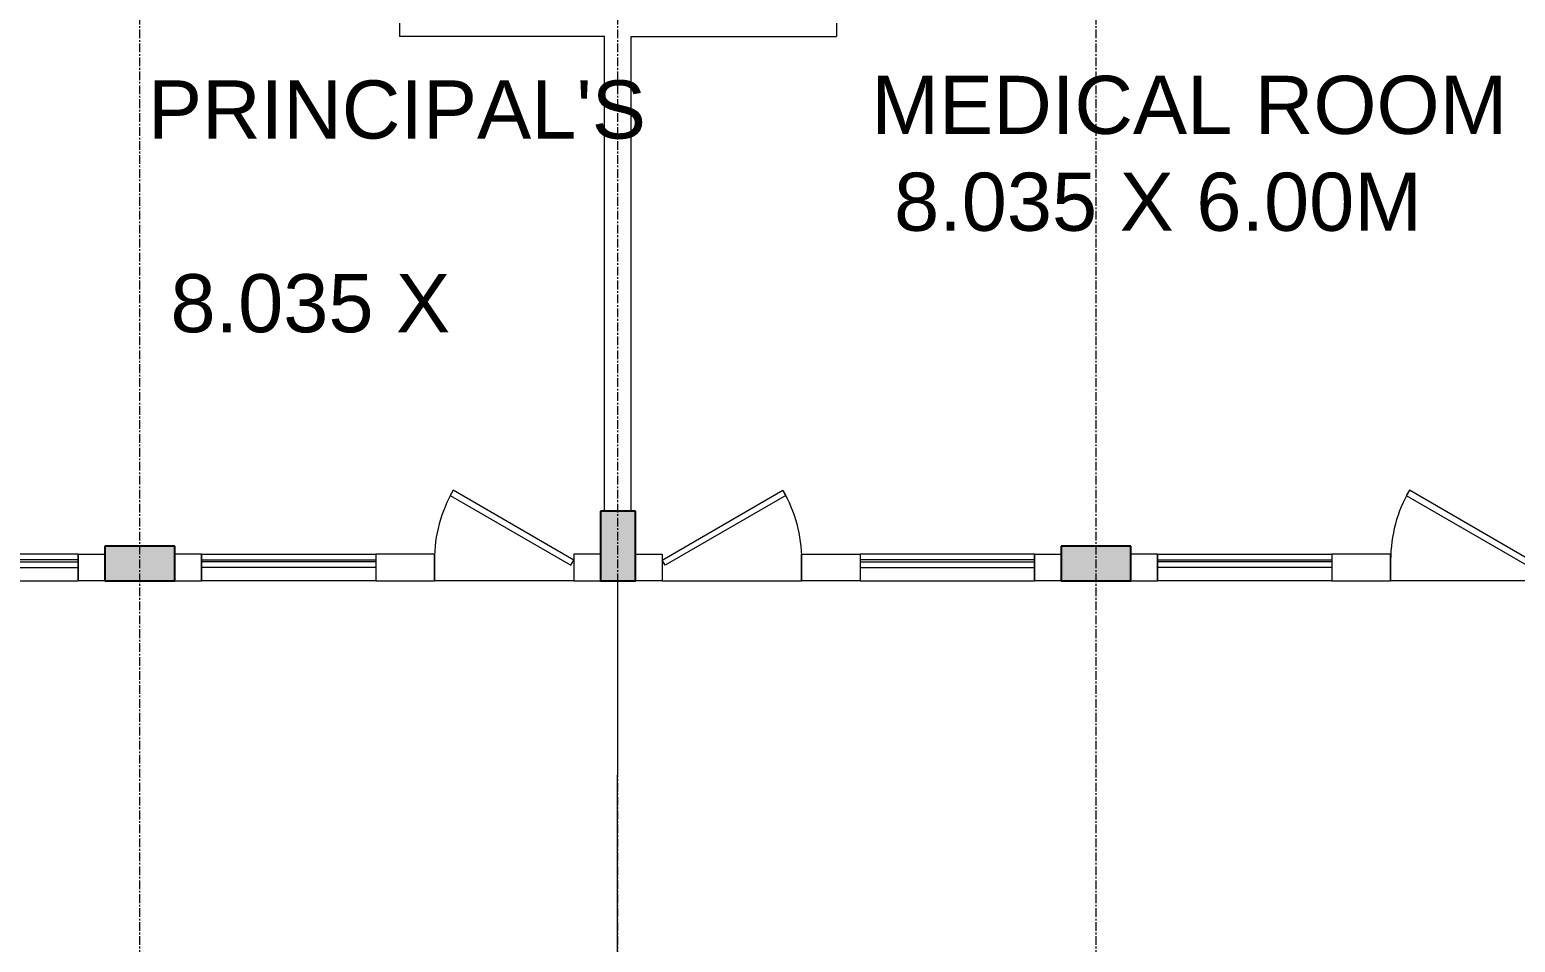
# Model space of a CAD drawing. Header units: inches. Extents: x 719368 to 6315912, y -2624014 to 446967.
# Drawn here: x 6163435 to 6176221, y -2394735 to -2386883 of the extents above; entities that cross this region are included whole.
import ezdxf
from ezdxf.lldxf.tags import DXFTag

# ---------------------------------------------------------------- set-up
doc = ezdxf.new("R2010")
doc.units = ezdxf.units.IN
doc.header["$LTSCALE"] = 20
doc.header["$MEASUREMENT"] = 0
doc.header["$PDMODE"] = 3
doc.linetypes.add('CENTER', pattern=[2, 1.25, -0.25, 0.25, -0.25])
doc.layers.get('0').update_dxf_attribs({"color": 51, "lineweight": 30})
doc.layers.get('Defpoints').update_dxf_attribs({"lineweight": 25})
for name, color, linetype, lineweight in [('COLUMN', 2, 'Continuous', 25), ('DIM', 7, 'Continuous', 13), ('DOOR', 43, 'Continuous', 13), ('GRID', 202, 'CENTER', 5), ('Text', 7, 'Continuous', 15), ('Ventilator', 6, 'DASHED', 20), ('WALL', 1, 'Continuous', 18), ('Window-Wall', 7, 'Continuous', 20)]:
    doc.layers.add(name, color=color, linetype=linetype, lineweight=lineweight)
doc.styles.add('L120', font='simplex.shx', dxfattribs={"height": 1})
doc.styles.add('Tabrej', font='romans.shx')
tags = doc.linetypes.add('DASHED', pattern=[0.75, 0.5, -0.25]).pattern_tags.tags
tags[6:7] = [DXFTag(74, 4), DXFTag(75, 0), DXFTag(340, '0'), DXFTag(46, 1.0), DXFTag(50, 0.0), DXFTag(44, 0.0), DXFTag(45, 0.0)]
tags[4:5] = [DXFTag(74, 4), DXFTag(75, 0), DXFTag(340, '0'), DXFTag(46, 1.0), DXFTag(50, 0.0), DXFTag(44, 0.0), DXFTag(45, 0.0)]
doc.dimstyles.new('DIM', dxfattribs={"dimtxt": 0.8, "dimasz": 0.4, "dimexe": 0.18, "dimexo": 0.0625, "dimgap": 0.1, "dimtad": 0, "dimdec": 3, "dimzin": 0, "dimdsep": 46, "dimtxsty": 'Tabrej', "dimcen": 0, "dimclrd": 251, "dimclre": 256, "dimclrt": 7, "dimadec": 0, "dimazin": 0, "dimtfac": 1, "dimtdec": 3, "dimtofl": 0, "dimtmove": 0, "dimatfit": 3, "dimfxl": 1, "dimtolj": 1, "dimtzin": 0, "dimlwd": -1, "dimlwe": -1, "dimarcsym": 0})

# ---------------------------------------------------------------- blocks, each defined once
blk = doc.blocks.new('VENTILATOR')
at = {"layer": 'Ventilator', "ltscale": 0.02}
for p, q in [((-0.18, -1.5), (-0.18, 0)), ((-0.165, 0), (-0.165, -1.5))]:
    blk.add_line(p, q, dxfattribs=at)
at = {"layer": 'Window-Wall'}
for p, q in [((-0.23, 0), (0, 0)), ((-0.23, -1.5), (-0.23, 0)), ((-0.115, 0), (-0.115, -1.5)), ((0, 0), (0, -1.5)), ((-0.23, -1.5), (0, -1.5))]:
    blk.add_line(p, q, dxfattribs=at)
blk = doc.blocks.new('*U81')
for p, q in [((0, 0), (0, 6)), ((40, 0), (40, 6))]:
    blk.add_line(p, q)
blk.add_lwpolyline([(0, 0), (34.64, -20), (35.52, -18.48), (0.88, 1.52)], close=True)
blk.add_arc((0, 0), 40, 330, 360)
blk = doc.blocks.new('New Doors')
at = {"layer": 'DOOR'}
blk.add_line((0, 0.18), (1.199, 0.18), dxfattribs=at)
at = {"layer": 'DOOR', "xscale": 0.0299845412869386, "yscale": 0.0299845412869386, "zscale": 0.0299845412869386}
blk.add_blockref('*U81', (0, 0), dxfattribs=at)
blk = doc.blocks.new('*D730')
at = {"layer": 'Defpoints', "color": 0, "transparency": 16777216}
for p in [(6168493, -2391626), (6168498, -2391626), (6168498, -2394976)]:
    blk.add_point(p, dxfattribs=at)
at = {"layer": 'DIM', "transparency": 16777216}
for p, q in [((6168498, -2391626), (6168493, -2391626)), ((6168498, -2394976), (6168493, -2394976))]:
    blk.add_line(p, q, dxfattribs=at)
at = {"layer": 'DIM', "color": 251, "transparency": 16777216}
for p, q in [((6168493, -2391626), (6168493, -2393298)), ((6168493, -2394976), (6168493, -2393303))]:
    blk.add_line(p, q, dxfattribs=at)
for points in [[(6168493, -2391626), (6168493, -2391626), (6168493, -2391626)], [(6168493, -2394976), (6168493, -2394976), (6168493, -2394976)]]:
    blk.add_solid(points, dxfattribs=at)
at = {"layer": 'DIM', "color": 7, "transparency": 16777216, "insert": (6168493, -2393301), "char_height": 0.5, "attachment_point": 5, "rotation": 90, "style": 'Tabrej'}
blk.add_mtext('\\A1;3350.194\\P [10991\'-5"]', dxfattribs=at)
blk = doc.blocks.new('C2')
at = {"layer": 'COLUMN'}
h = blk.add_hatch(color=7, dxfattribs=at)
h.dxf.hatch_style = 1
h.paths.add_polyline_path([(0.3, 0), (0, 0), (0, -0.6), (0.3, -0.6)])
for p, q in [((0, 0), (0, -0.6)), ((0.3, 0), (0, 0)), ((0.3, -0.6), (0.3, 0)), ((0, -0.6), (0.3, -0.6))]:
    blk.add_line(p, q, dxfattribs=at)

msp = doc.modelspace()

# ---------------------------------------------------------------- linework, layer by layer
at = {"layer": 'GRID', "color": 190, "ltscale": 3}
for p, q in [((6164382.7344, -2425117.1627), (6164382.7344, -2375983.4931)), ((6168497.7345, -2425117.1627), (6168497.7345, -2375983.4931)), ((6172612.7344, -2425117.1627), (6172612.7344, -2375983.4931))]:
    msp.add_line(p, q, dxfattribs=at)
at = {"layer": 'WALL'}
for p, q in [((6166617.7345, -2386825.7585), (6166617.7345, -2386940.7585)), ((6170377.7345, -2386825.7585), (6170377.7345, -2386940.7585)), ((6168382.7345, -2386940.7585), (6166617.7345, -2386940.7585)), ((6168382.7345, -2391025.8039), (6168382.7345, -2386940.7585)), ((6168382.7345, -2391025.8039), (6168382.7345, -2386940.7585)), ((6168612.7345, -2391025.8039), (6168612.7345, -2386940.7585)), ((6168612.7345, -2391025.8039), (6168612.7345, -2386940.7585)), ((6168612.7345, -2386940.7585), (6170377.7345, -2386940.7585))]:
    msp.add_line(p, q, dxfattribs=at)
for points in [[(6163852.7345, -2391625.7585), (6163852.7345, -2391395.7585), (6164082.7345, -2391395.7585), (6164082.7345, -2391625.7585), (6163852.7345, -2391625.7585)], [(6164912.7345, -2391625.7585), (6164912.7345, -2391395.7585), (6164682.7345, -2391395.7585), (6164682.7345, -2391625.7585), (6164912.7345, -2391625.7585)], [(6168347.7345, -2391625.7585), (6168347.7345, -2391395.7585), (6168117.7345, -2391395.7585), (6168117.7345, -2391625.7585), (6168347.7345, -2391625.7585)], [(6168647.7345, -2391625.7585), (6168647.7345, -2391395.7585), (6168877.7345, -2391395.7585), (6168877.7345, -2391625.7585), (6168647.7345, -2391625.7585)], [(6172082.7345, -2391625.7585), (6172082.7345, -2391395.7585), (6172312.7345, -2391395.7585), (6172312.7345, -2391625.7585), (6172082.7345, -2391625.7585)], [(6173142.7345, -2391625.7585), (6173142.7345, -2391395.7585), (6172912.7345, -2391395.7585), (6172912.7345, -2391625.7585), (6173142.7345, -2391625.7585)]]:
    msp.add_lwpolyline(points, dxfattribs=at)
for points in [[(6166918.3528, -2391625.9529), (6166918.3528, -2391395.7585), (6166412.7345, -2391395.7585), (6166412.7345, -2391625.9529)], [(6170077.1161, -2391625.9529), (6170077.1161, -2391395.7585), (6170582.7345, -2391395.7585), (6170582.7345, -2391625.9529)], [(6175148.3528, -2391625.9529), (6175148.3528, -2391395.7585), (6174642.7345, -2391395.7585), (6174642.7345, -2391625.9529)]]:
    msp.add_lwpolyline(points, close=True, dxfattribs=at)

# ---------------------------------------------------------------- block references
at = {"layer": 'COLUMN', "color": 5, "xscale": 1000, "yscale": 1000, "zscale": 1000}
msp.add_blockref('C2', (6168347.7345, -2391025.7585), dxfattribs=at)
at = {"layer": 'COLUMN', "color": 5, "xscale": 1000, "yscale": 1000, "zscale": 1000, "rotation": 270}
for p in [(6164682.7345, -2391325.7585), (6172912.7345, -2391325.7585)]:
    msp.add_blockref('C2', p, dxfattribs=at)
at = {"layer": 'WALL', "yscale": 1000, "zscale": 1000}
for name, p, xscale, rotation in [('New Doors', (6168117.7345, -2391446.0457), 1000, 180), ('New Doors', (6168877.7345, -2391446.0457), -1000, 180), ('New Doors', (6176347.7345, -2391446.0457), 1000, 180), ('VENTILATOR', (6162352.7345, -2391625.7585), -1000, 90), ('VENTILATOR', (6166412.7345, -2391625.7585), 1000, 270), ('VENTILATOR', (6170582.7345, -2391625.7585), -1000, 90), ('VENTILATOR', (6174642.7345, -2391625.7585), 1000, 270)]:
    msp.add_blockref(name, p, dxfattribs=dict(at, xscale=xscale, rotation=rotation))

# ---------------------------------------------------------------- texts
at = {"layer": 'Text', "lineweight": 30, "char_height": 500, "attachment_point": 1, "style": 'L120'}
for s, insert, width in [("\\pi3330.6;{\\fArial|b0|i0|c0|p34;PRINCIPAL'S ROOM\\P 8.035 X 6.00M}", (6161121.754, -2387319.4793), 6661.152317), ('{\\fArial|b0|i0|c0|p34;MEDICAL ROOM\\P 8.035 X 6.00M}', (6170680.0697, -2387279.8222), 5381.015998)]:
    msp.add_mtext(s, dxfattribs=dict(at, insert=insert, width=width))

# ---------------------------------------------------------------- dimensions: what is measured, and where the dimension line sits
at = {"layer": 'DIM'}
dim = msp.add_linear_dim(base=(6168492.9584, -2391625.7585), p1=(6168497.7345, -2394975.9529), p2=(6168497.7345, -2391625.7585), angle=90, text='<>\\P[]', dimstyle='DIM', override={"dimtxt": 0.5, "dimarcsym": 1}, dxfattribs=at)
dim.commit()
dim.dimension.update_dxf_attribs({"geometry": '*D730', "text_midpoint": (6168492.9584, -2393300.8557)})

doc.saveas('drawing.dxf')
